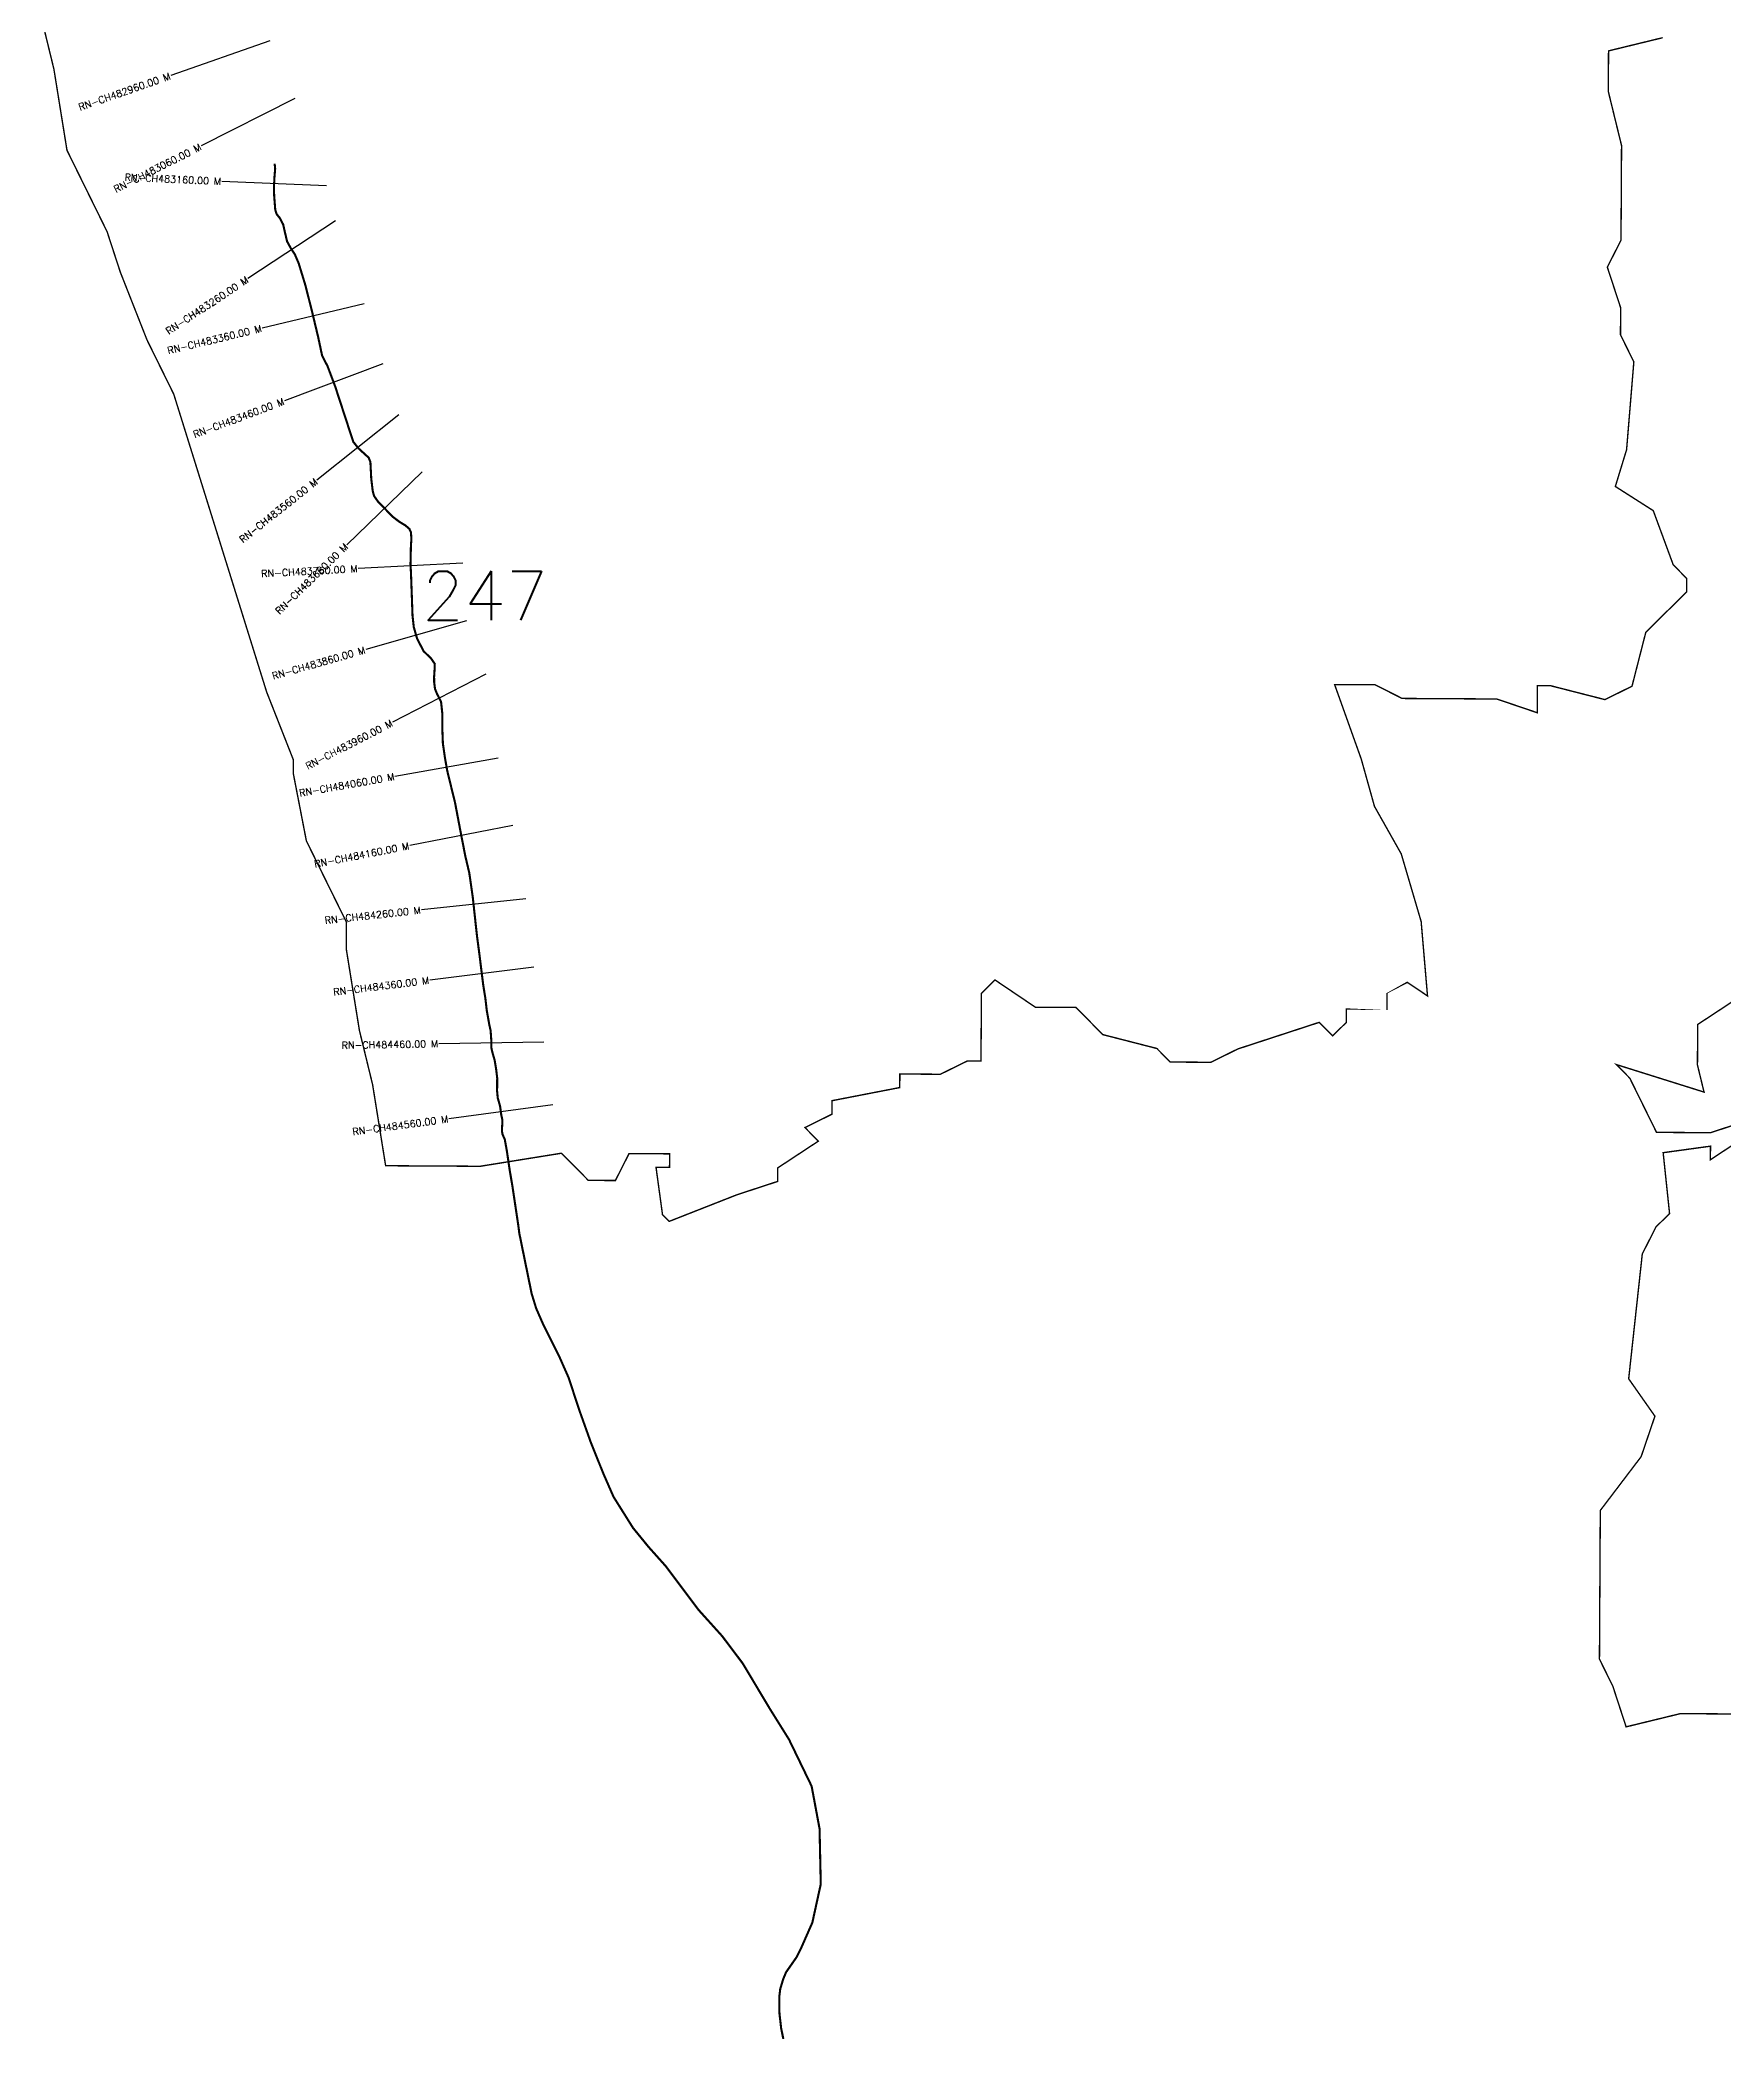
# Model space of a CAD drawing. Header units: metres. Extents: x 314060 to 319067, y 1897447 to 1902832.
# Drawn here: x 314250 to 316659, y 1897447 to 1900308 of the extents above; entities that cross this region are included whole.
import ezdxf
from ezdxf.enums import TextEntityAlignment as Align

# ---------------------------------------------------------------- set-up
doc = ezdxf.new("R2010")
doc.units = ezdxf.units.M
for name, color, linetype in [('CS', 134, 'Continuous'), ('CSMark', 6, 'Continuous'), ('NATURALLY PROTECTED', 3, 'Continuous')]:
    doc.layers.add(name, color=color, linetype=linetype)
doc.styles.get("Standard").update_dxf_attribs({"font": 'simplex.shx'})

msp = doc.modelspace()

# ---------------------------------------------------------------- linework, layer by layer
at = {"color": 6, "const_width": 2, "flags": 128}
for points in [[(316571.0277531404, 1900311.180801726), (316493.5486806975, 1900292.304581491), (316493.2205711876, 1900234.248141424), (316512.1551176466, 1900156.826739641), (316511.390075093, 1900021.458376889), (316491.8002929593, 1899982.940893864), (316510.8439907338, 1899924.832973142), (316510.6253603211, 1899886.148012578), (316529.7203748603, 1899847.38289992), (316519.3533313249, 1899721.754852577), (316503.2694805872, 1899669.134205912), (316557.5174561847, 1899634.509724397), (316586.0797439534, 1899557.033910847), (316605.3417443588, 1899537.552952247), (316605.2325930434, 1899518.239471186), (316546.8483712488, 1899460.569139072), (316527.0976293624, 1899383.30836926), (316488.3035174832, 1899364.213518611), (316411.1007461128, 1899383.963932716), (316391.7292666101, 1899384.073411813), (316391.5109639792, 1899345.446449691), (316333.6216736699, 1899365.08771248), (316198.3113093593, 1899365.852427252), (316159.7355001111, 1899385.384538726), (316101.7370584863, 1899385.712320454), (316139.8210312514, 1899279.153547322), (316158.7521549265, 1899211.389213851), (316197.0257588835, 1899143.515565174), (316225.5075667758, 1899046.668108231), (316234.5923187286, 1898940.273225963), (316205.6732500109, 1898959.750761779), (316176.5358786622, 1898940.601335473), (316176.5358786623, 1898921.229237243), (316118.4279579402, 1898921.557637699), (316118.3188066247, 1898902.244156638), (316098.8961742482, 1898883.039826892), (316079.6918445026, 1898902.462459269), (315963.4183323988, 1898864.433389943), (315924.6822189612, 1898845.338211513), (315866.6837773364, 1898845.665993241), (315847.4214491492, 1898865.088953399), (315770.2190055606, 1898884.897365946), (315731.7523476279, 1898923.74295848), (315673.7539060031, 1898924.070740209), (315615.974094791, 1898963.083482501), (315596.4934639729, 1898943.879480537), (315595.9470518324, 1898847.196078348), (315576.633570771, 1898847.305229664), (315537.8394588918, 1898828.210379015), (315479.841017267, 1898828.538160743), (315479.7315381698, 1898809.166681241), (315382.9389846658, 1898790.399612321), (315382.8298333503, 1898771.08613126), (315344.093392131, 1898751.932954388), (315363.2977218766, 1898732.510322011), (315305.0806498391, 1898694.153143176), (315305.0806498391, 1898674.875434255), (315246.8635778016, 1898655.79596434), (315149.9618729822, 1898617.715414359), (315140.3597081094, 1898627.426730547), (315131.0853249648, 1898695.13648836), (315150.3988060259, 1898695.027337045), (315150.5079573414, 1898714.340818106), (315092.5095157166, 1898714.668599834), (315072.9777320246, 1898676.150789028), (315034.2927714608, 1898676.36941944), (314995.826113528, 1898715.215011975), (314879.720078963, 1898696.55709437), (314744.3517162108, 1898697.322136924), (314725.6937986062, 1898813.428171489), (314706.8175783705, 1898890.907243932), (314688.1016623242, 1899007.013606278), (314688.3202927369, 1899045.698566842), (314630.9774145685, 1899162.02323182), (314612.2103456483, 1899258.815785324), (314612.3194969638, 1899278.129266385), (314574.18078465, 1899375.002299765), (314441.2745354248, 1899801.156584634), (314403.0268356865, 1899878.745136174), (314364.8879594819, 1899975.589170334), (314345.902260149, 1900033.696763274), (314288.5597097623, 1900150.079426693), (314269.843793716, 1900266.18578904), (314250.9672456986, 1900343.606863041)], [(316697.5965065422, 1898763.655647264), (316639.4885858202, 1898744.611949489), (316562.1766631344, 1898745.048882533), (316523.9289633961, 1898822.637434073), (316504.7246336505, 1898842.060066449), (316630.1597909087, 1898802.693965992), (316620.7215169001, 1898841.404502993), (316621.0492986282, 1898899.402944618), (316679.2663706657, 1898937.760123453)], [(316692.7882763715, 1897912.87650707), (316596.1628726247, 1897913.422591429), (316518.6838001818, 1897894.546371193), (316499.6981008489, 1897952.653964133), (316480.5452517589, 1897991.448403795), (316481.7472273561, 1898204.128689233), (316540.1826020246, 1898281.11283019), (316559.8818632554, 1898339.001792718), (316522.3454647154, 1898392.513862808), (316541.8218384472, 1898571.163036756), (316561.4119483625, 1898609.738518222), (316580.8345807391, 1898628.942847968), (316571.6695128008, 1898715.995086063), (316639.3794345047, 1898725.298468428), (316639.2699554075, 1898705.926988925), (316697.487027445, 1898744.284167761)]]:
    msp.add_lwpolyline(points, dxfattribs=at)
at = {"layer": 'CS'}
for p, q in [((314578.542450666, 1900306.464308121), (314436.9098988081, 1900257.065722573)), ((314614.3809972715, 1900223.973018224), (314480.5327565043, 1900156.26298615)), ((314659.7839522017, 1900099.05100555), (314509.9269661845, 1900105.599573473)), ((314672.6851792905, 1900049.19922212), (314547.4513015521, 1899966.637270431)), ((314713.4949918198, 1899930.653357004), (314567.6331233701, 1899895.663139338)), ((314740.1649326253, 1899844.409365017), (314599.7191853717, 1899791.731171441)), ((314763.2330247684, 1899771.577645438), (314645.8654360853, 1899678.170744586)), ((314796.4407087306, 1899690.253746044), (314688.8123435576, 1899585.773436846)), ((314854.9480364849, 1899559.518274487), (314705.1558123137, 1899551.625899824)), ((314860.1065375097, 1899476.733682211), (314715.8395373228, 1899435.660179109)), ((314887.6671984121, 1899400.591323938), (314754.3301661657, 1899331.880074264)), ((314905.4239698419, 1899280.426406943), (314757.704499259, 1899254.369584214)), ((314926.2018193781, 1899184.008049291), (314778.969082084, 1899155.328421175)), ((314944.6488693495, 1899079.379490288), (314795.522175239, 1899063.21690684)), ((314956.3543917535, 1898981.224658747), (314807.4916904264, 1898962.788385979)), ((314970.426786562, 1898874.233674302), (314820.4454930424, 1898871.864793941)), ((314983.4503606528, 1898784.602545065), (314834.809636489, 1898764.454713418))]:
    msp.add_line(p, q, dxfattribs=at)
at = {"layer": 'NATURALLY PROTECTED', "const_width": 3, "flags": 128}
msp.add_lwpolyline([(314585.5853730599, 1900130.906629009), (314586.3278918722, 1900123.730870436), (314585.2219790825, 1900110.712705733), (314584.5014601433, 1900094.224399333), (314585.0041477763, 1900083.639440491), (314586.4284293958, 1900065.231262799), (314588.3386423932, 1900058.876180818), (314593.0806623818, 1900053.024166716), (314597.8226823704, 1900043.845744598), (314600.0512642012, 1900033.804920403), (314603.3857588181, 1900019.688219718), (314608.630466436, 1900010.099129944), (314614.4783992143, 1900001.228708568), (314620.041475662, 1899988.148943716), (314629.843884469, 1899956.065533069), (314639.5289994971, 1899917.473040072), (314647.8065891535, 1899882.966690253), (314653.4702031323, 1899856.365692818), (314661.3121301764, 1899841.078589312), (314672.4717955896, 1899811.325717614), (314685.2903301799, 1899772.076156366), (314698.0312956846, 1899733.064106867), (314705.5821542227, 1899723.57630616), (314720.0595580013, 1899710.352807627), (314722.5394836449, 1899704.161992709), (314723.7794464686, 1899680.189268275), (314725.8404657589, 1899662.838559796), (314727.7841912629, 1899655.56974228), (314733.3975364798, 1899647.520656218), (314754.4266357133, 1899625.85793735), (314763.8101381594, 1899618.722586821), (314769.0045770155, 1899615.560445869), (314772.674196721, 1899613.312040449), (314778.287541938, 1899608.527762254), (314780.5328800203, 1899603.630550453), (314781.2366427043, 1899593.743726629), (314780.5161237688, 1899584.719304881), (314779.9128986122, 1899558.210707669), (314780.6166612924, 1899544.853742148), (314781.8231116095, 1899511.579395299), (314782.8117306167, 1899484.013328872), (314784.6046498352, 1899468.028090351), (314789.1791072757, 1899451.960718299), (314798.4788284534, 1899433.696274285), (314809.4206625567, 1899422.936781693), (314814.6318576643, 1899415.431830273), (314814.3134888308, 1899406.623009046), (314814.3134888308, 1899406.623009046), (314813.6599949123, 1899396.51031801), (314813.8108012014, 1899388.512565405), (314814.966982753, 1899379.549743806), (314817.8993272678, 1899372.250126216), (314823.6132100084, 1899361.162099497), (314825.406129227, 1899344.365792354), (314825.5736917676, 1899318.586130233), (314826.2271856898, 1899301.461288966), (314829.1595302047, 1899281.030573066), (314832.4102435531, 1899262.60186199), (314843.6704464899, 1899216.494150882), (314851.4956172788, 1899175.263118192), (314858.2651440473, 1899140.510367778), (314863.9957830393, 1899116.178309146), (314868.9556343341, 1899081.723292784), (314874.9376171426, 1899026.529559779), (314878.5234555797, 1898999.45629454), (314880.6850123936, 1898982.002919148), (314883.9188282144, 1898955.891645502), (314887.0356328012, 1898936.562542982), (314888.9793583052, 1898919.591702086), (314891.3419901737, 1898906.347670171), (314892.7288157281, 1898898.573644032), (314894.5256785014, 1898890.516432022), (314895.346734968, 1898878.709736903), (314895.5478100189, 1898865.979039558), (314897.3909979993, 1898858.176354089), (314900.2730737524, 1898848.381930487), (314902.417874311, 1898835.137898573), (314903.9594497131, 1898822.509868142), (314903.7583746621, 1898804.296757586), (314904.6799686523, 1898794.440733836), (314906.9420629898, 1898786.432714538), (314908.0647320346, 1898782.387638123), (314909.706844964, 1898770.272942263), (314911.248420366, 1898763.39425902), (314911.3489578897, 1898759.492916287), (314910.9468077877, 1898753.127567615), (314910.6284389542, 1898747.070219684), (314911.5500329444, 1898742.22434134), (314914.733721272, 1898735.037657355), (314917.6493095355, 1898719.052418835), (314921.5870293127, 1898692.287154337), (314925.8598741749, 1898666.928426561), (314930.9537755036, 1898632.935411313), (314934.022044479, 1898612.460002125), (314935.544989203, 1898600.667200222), (314946.2187232347, 1898548.40974096), (314953.1502464424, 1898514.473745311), (314959.6907517509, 1898493.185207882), (314970.0293606938, 1898469.643684487), (314993.0356979453, 1898423.607840219), (315006.3401639172, 1898393.485367631), (315013.7296720938, 1898370.79597962), (315021.3034990699, 1898347.808857561), (315037.7246283525, 1898301.773013293), (315055.4862579824, 1898257.544106712), (315070.2820305945, 1898223.68455845), (315098.2314628818, 1898179.127117745), (315120.433499922, 1898151.940918899), (315144.9143875585, 1898124.518586152), (315191.647580997, 1898062.18950262), (315225.7130461307, 1898024.356744786), (315255.153785062, 1897985.250917218), (315293.9110014187, 1897920.375694216), (315321.2404522979, 1897876.660122206), (315353.6638045022, 1897809.669960776), (315365.0077887112, 1897748.778214042), (315366.7336829127, 1897669.560423146), (315354.6859360197, 1897614.459090366), (315338.817763132, 1897578.412736836), (315331.7968925507, 1897564.542436746), (315317.0849012145, 1897543.48545267), (315312.9796188929, 1897533.49596193), (315308.7905552992, 1897519.635928531), (315307.3327611694, 1897507.901100253), (315307.6511300029, 1897484.698377674), (315309.9467368507, 1897464.144461476), (315313.1860818469, 1897448.027658369)], dxfattribs=at)

# ---------------------------------------------------------------- texts
at = {"insert": (314796.1629307126, 1899547.992696833), "char_height": 70, "attachment_point": 1}
msp.add_mtext_dynamic_manual_height_columns('247', width=95.17246124148369, gutter_width=1, heights=[0], dxfattribs=at)
at = {"layer": 'CSMark'}
for s, rotation, p in [('RN-CH482960.00 M', 19.22774434276221, (314435.9656817957, 1900256.736398669)), ('RN-CH483060.00 M', 26.83355576180203, (314479.6404348992, 1900155.811585936)), ('RN-CH483160.00 M', 357.4978360471719, (314508.927919611, 1900105.643230593)), ('RN-CH483260.00 M', 33.39535188093838, (314546.6164090338, 1899966.08685742)), ('RN-CH483360.00 M', 13.48955620717132, (314566.6607109138, 1899895.42987122)), ('RN-CH483460.00 M', 20.55999310279599, (314598.7828803899, 1899791.379983484)), ('RN-CH483560.00 M', 38.51449991591358, (314645.0829854941, 1899677.548031914)), ('RN-CH483660.00 M', 44.14969494044121, (314688.0948211231, 1899585.076901451)), ('RN-CH483760.00 M', 3.016057772001277, (314704.1571974859, 1899551.573283992)), ('RN-CH483860.00 M', 15.89190601879713, (314714.8777573215, 1899435.386355755)), ('RN-CH483960.00 M', 27.26296022447156, (314753.4412526174, 1899331.421999266)), ('RN-CH484060.00 M', 10.0037219986124, (314756.7197027884, 1899254.195872063)), ('RN-CH484160.00 M', 11.02267838838741, (314777.987530502, 1899155.137223654)), ('RN-CH484260.00 M', 6.185661170383554, (314794.5279972783, 1899063.109156284)), ('RN-CH484360.00 M', 7.059989424996376, (314806.4992724176, 1898962.665477494)), ('RN-CH484460.00 M', 0.9048832622590998, (314819.4456177522, 1898871.849001405)), ('RN-CH484560.00 M', 7.719235738269354, (314833.8186983279, 1898764.32039454))]:
    msp.add_text(s, height=10, rotation=rotation, dxfattribs=at).set_placement(p, align=Align.MIDDLE_RIGHT)

doc.saveas('drawing.dxf')
